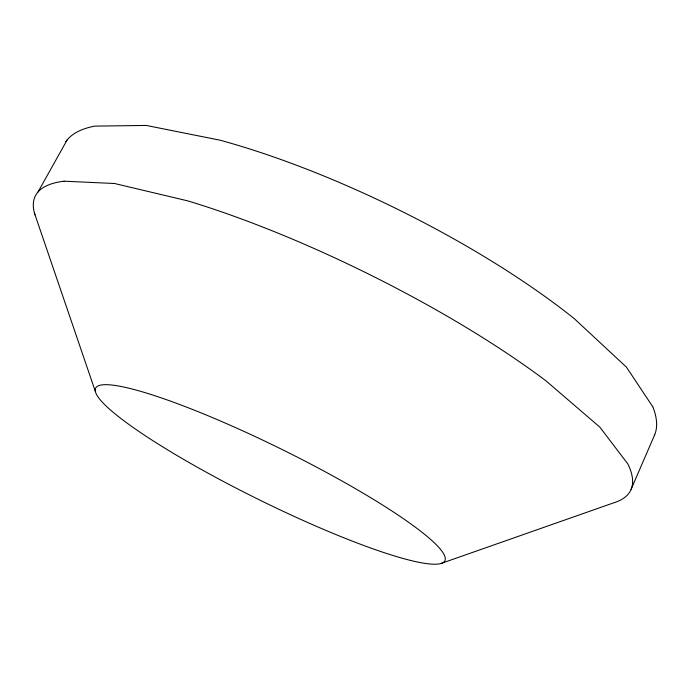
<?xml version="1.0" encoding="UTF-8"?>
<svg xmlns="http://www.w3.org/2000/svg" width="689" height="689" viewBox="0 0 689 689"><rect width="100%" height="100%" fill="white"/><g stroke="black" fill="none" stroke-linecap="round" stroke-linejoin="round"><path stroke-width="1.03" d="M631.09 489.328L654.55 435.086M37.99 192.059L67.117 139.962M440.805 563.559A194.815 27.612 26.3 0 0 219.481 420.574A194.815 27.612 26.3 0 0 150.598 439.203A194.815 27.612 26.3 0 0 440.805 563.559L613.236 502.996A321.04 76.531 26.2 0 0 627.886 464.007L599.886 427.171L545.929 380.802A335.035 79.459 26.3 0 0 187.77 200.878L114.52 183.498L64.12 181.198M652.759 406.734L626.43 367.142L574.221 318.594A332.029 91.999 26.3 0 0 220.058 140.194L146.249 125.441L94.729 126.113A318.258 88.657 26.4 0 0 65.808 141.658M34.45 213.125L95.358 391.455M34.932 214.804A321.152 76.582 26.4 0 1 64.094 181.181M652.784 406.743A318.146 88.597 26.2 0 1 654.576 435.095"/></g></svg>
